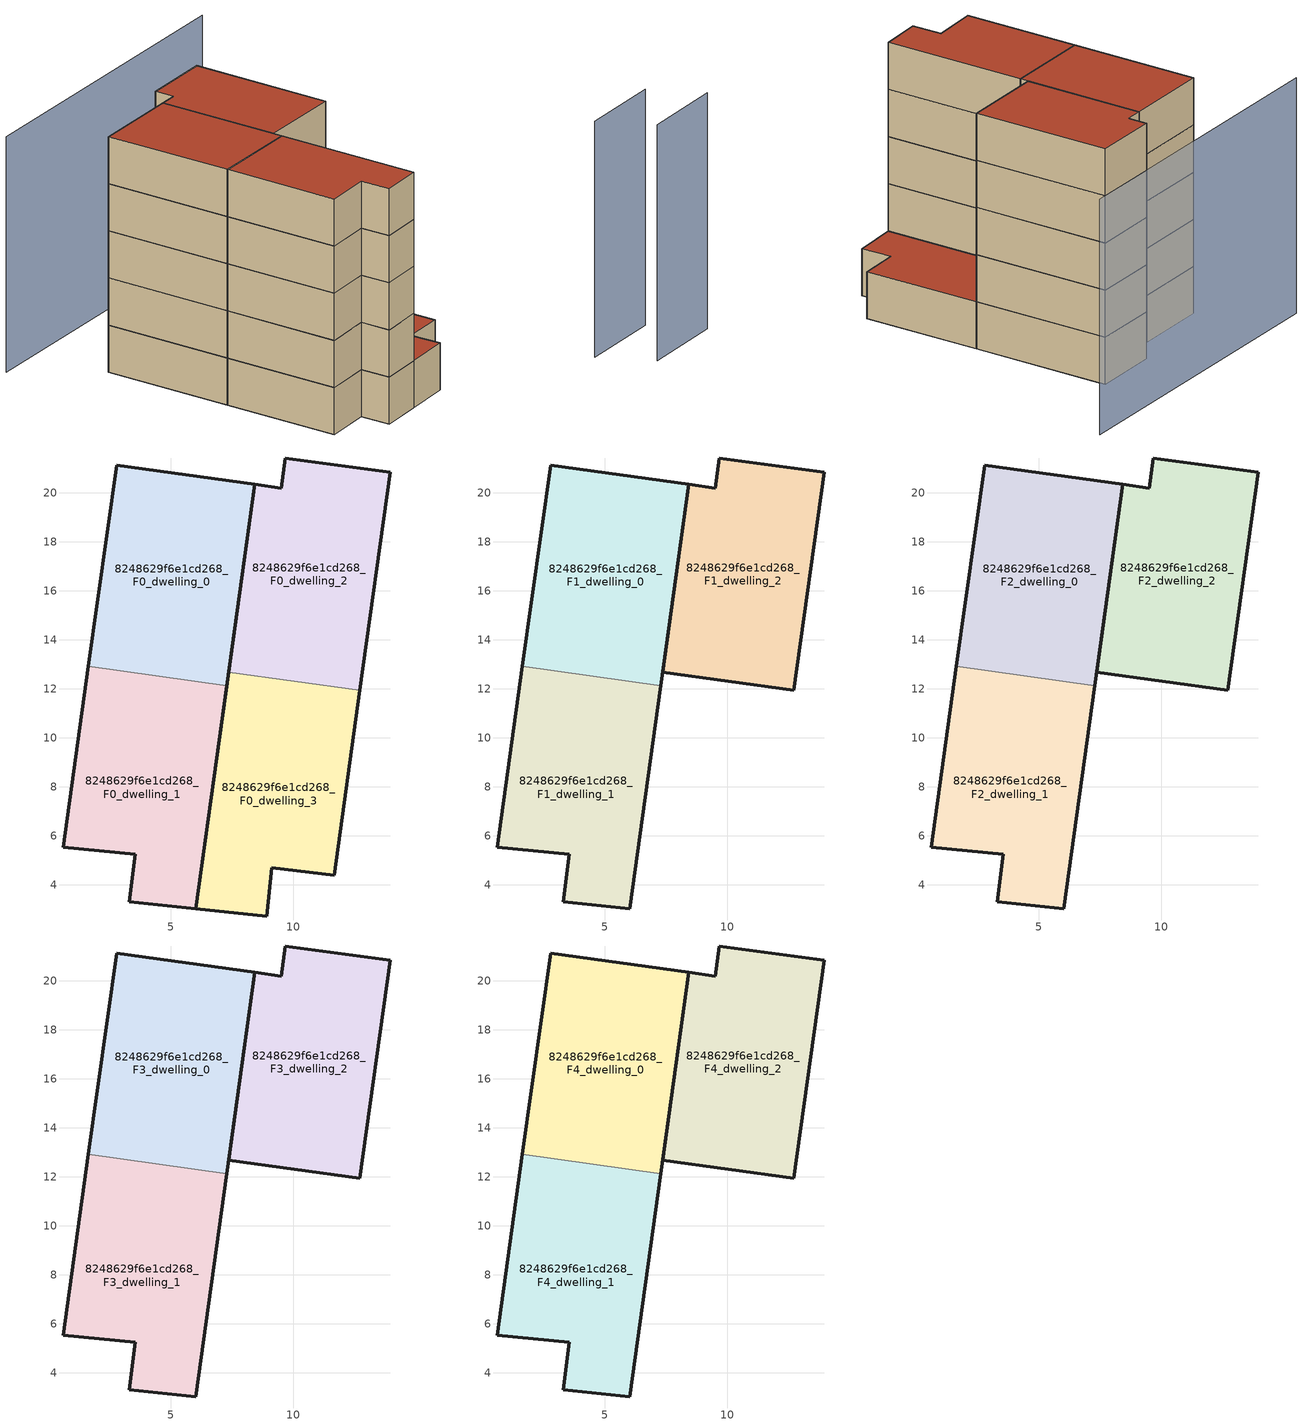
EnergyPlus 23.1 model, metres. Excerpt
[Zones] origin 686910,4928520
8248629f6e1cd268_F0_dwelling_0
 floor ground (EU_floor_Construction): 7.3,12.13 8.44,20.34 2.8,21.12 1.65,12.92 z0
 wall outside (EU_wall_Construction): 1.65,12.92 2.8,21.12 8.44,20.34 7.3,12.13 z0:3
 wall to 8248629f6e1cd268_F0_dwelling_1 (EU_wall_Construction): 7.3,12.13 1.65,12.92 z0:3
8248629f6e1cd268_F0_dwelling_1
 floor ground (EU_floor_Construction): 6.04,3.03 7.3,12.13 1.65,12.92 0.62,5.53 3.56,5.24 3.32,3.31 z0
 wall outside (EU_wall_Construction): 7.3,12.13 6.04,3.03 3.32,3.31 3.56,5.24 0.62,5.53 1.65,12.92 z0:3
8248629f6e1cd268_F0_dwelling_2
 floor ground (EU_floor_Construction): 12.73,11.94 13.96,20.83 9.69,21.42 9.52,20.19 8.44,20.34 7.37,12.68 z0
 wall outside (EU_wall_Construction): 7.37,12.68 8.44,20.34 9.52,20.19 9.69,21.42 13.96,20.83 12.73,11.94 z0:3
 wall to 8248629f6e1cd268_F0_dwelling_3 (EU_wall_Construction): 12.73,11.94 7.37,12.68 z0:3
8248629f6e1cd268_F0_dwelling_3
 floor ground (EU_floor_Construction): 11.69,4.4 12.73,11.94 7.37,12.68 6.04,3.03 8.94,2.73 9.14,4.7 z0
 wall outside (EU_wall_Construction): 12.73,11.94 11.69,4.4 9.14,4.7 8.94,2.73 6.04,3.03 7.37,12.68 z0:3
 roof outside (EU_roof_Construction): 12.73,11.94 11.69,4.4 9.14,4.7 8.94,2.73 6.04,3.03 7.37,12.68 z3
8248629f6e1cd268_F1_dwelling_0
 floor to 8248629f6e1cd268_F0_dwelling_0 (EU_floor_Construction): 7.3,12.13 8.44,20.34 2.8,21.12 1.65,12.92 z3
 wall outside (EU_wall_Construction): 1.65,12.92 2.8,21.12 8.44,20.34 7.3,12.13 z3:6
 wall to 8248629f6e1cd268_F1_dwelling_1 (EU_wall_Construction): 7.3,12.13 1.65,12.92 z3:6
8248629f6e1cd268_F1_dwelling_1
 floor to 8248629f6e1cd268_F0_dwelling_1 (EU_floor_Construction): 6.03,3.03 7.3,12.13 1.65,12.92 0.62,5.53 3.56,5.24 3.32,3.31 z3
 wall outside (EU_wall_Construction): 7.3,12.13 6.04,3.03 3.32,3.31 3.56,5.24 0.62,5.53 1.65,12.92 z3:6
8248629f6e1cd268_F1_dwelling_2
 floor to 8248629f6e1cd268_F0_dwelling_2 (EU_floor_Construction): 12.73,11.94 13.96,20.83 9.69,21.42 9.51,20.19 8.44,20.34 7.37,12.68 z3
 wall outside (EU_wall_Construction): 12.73,11.94 7.37,12.68 8.44,20.34 9.52,20.19 9.69,21.42 13.96,20.83 12.73,11.94 z3:6
8248629f6e1cd268_F2_dwelling_0
 floor to 8248629f6e1cd268_F1_dwelling_0 (EU_floor_Construction): 7.3,12.13 8.44,20.34 2.8,21.12 1.65,12.92 z6
 wall outside (EU_wall_Construction): 1.65,12.92 2.8,21.12 8.44,20.34 7.3,12.13 z6:9
 wall to 8248629f6e1cd268_F2_dwelling_1 (EU_wall_Construction): 7.3,12.13 1.65,12.92 z6:9
8248629f6e1cd268_F2_dwelling_1
 floor to 8248629f6e1cd268_F1_dwelling_1 (EU_floor_Construction): 6.03,3.03 7.3,12.13 1.65,12.92 0.62,5.53 3.56,5.24 3.32,3.31 z6
 wall outside (EU_wall_Construction): 7.3,12.13 6.04,3.03 3.32,3.31 3.56,5.24 0.62,5.53 1.65,12.92 z6:9
8248629f6e1cd268_F2_dwelling_2
 floor to 8248629f6e1cd268_F1_dwelling_2 (EU_floor_Construction): 12.73,11.94 13.96,20.83 9.69,21.42 9.51,20.19 8.44,20.34 7.37,12.68 z6
 wall outside (EU_wall_Construction): 12.73,11.94 7.37,12.68 8.44,20.34 9.52,20.19 9.69,21.42 13.96,20.83 12.73,11.94 z6:9
8248629f6e1cd268_F3_dwelling_0
 floor to 8248629f6e1cd268_F2_dwelling_0 (EU_floor_Construction): 7.3,12.13 8.44,20.34 2.8,21.12 1.65,12.92 z9
 wall outside (EU_wall_Construction): 1.65,12.92 2.8,21.12 8.44,20.34 7.3,12.13 z9:12
 wall to 8248629f6e1cd268_F3_dwelling_1 (EU_wall_Construction): 7.3,12.13 1.65,12.92 z9:12
8248629f6e1cd268_F3_dwelling_1
 floor to 8248629f6e1cd268_F2_dwelling_1 (EU_floor_Construction): 6.03,3.03 7.3,12.13 1.65,12.92 0.62,5.53 3.56,5.24 3.32,3.31 z9
 wall outside (EU_wall_Construction): 7.3,12.13 6.04,3.03 3.32,3.31 3.56,5.24 0.62,5.53 1.65,12.92 z9:12
8248629f6e1cd268_F3_dwelling_2
 floor to 8248629f6e1cd268_F2_dwelling_2 (EU_floor_Construction): 12.73,11.94 13.96,20.83 9.69,21.42 9.51,20.19 8.44,20.34 7.37,12.68 z9
 wall outside (EU_wall_Construction): 12.73,11.94 7.37,12.68 8.44,20.34 9.52,20.19 9.69,21.42 13.96,20.83 12.73,11.94 z9:12
8248629f6e1cd268_F4_dwelling_0
 floor to 8248629f6e1cd268_F3_dwelling_0 (EU_floor_Construction): 7.3,12.13 8.44,20.34 2.8,21.12 1.65,12.92 z12
 wall outside (EU_wall_Construction): 1.65,12.92 2.8,21.12 8.44,20.34 7.3,12.13 z12:15
 wall to 8248629f6e1cd268_F4_dwelling_1 (EU_wall_Construction): 7.3,12.13 1.65,12.92 z12:15
 roof outside (EU_roof_Construction): 8.44,20.34 7.3,12.13 1.65,12.92 2.8,21.12 z15
8248629f6e1cd268_F4_dwelling_1
 floor to 8248629f6e1cd268_F3_dwelling_1 (EU_floor_Construction): 6.03,3.03 7.3,12.13 1.65,12.92 0.62,5.53 3.56,5.24 3.32,3.31 z12
 wall outside (EU_wall_Construction): 7.3,12.13 6.04,3.03 3.32,3.31 3.56,5.24 0.62,5.53 1.65,12.92 z12:15
 roof outside (EU_roof_Construction): 7.3,12.13 6.04,3.03 3.32,3.31 3.56,5.24 0.62,5.53 1.65,12.92 z15
8248629f6e1cd268_F4_dwelling_2
 floor to 8248629f6e1cd268_F3_dwelling_2 (EU_floor_Construction): 12.73,11.94 13.96,20.83 9.69,21.42 9.51,20.19 8.44,20.34 7.37,12.68 z12
 wall outside (EU_wall_Construction): 12.73,11.94 7.37,12.68 8.44,20.34 9.52,20.19 9.69,21.42 13.96,20.83 12.73,11.94 z12:15
 roof outside (EU_roof_Construction): 13.96,20.83 12.73,11.94 7.37,12.68 8.44,20.34 9.52,20.19 9.69,21.42 z15
shading: 16.97,-3.33 22.24,-4 / 20.42,23.6 0.21,26.45 z0:15
[Building]
EU S2 Campaign: North Axis=0; Terrain=City; Solar Distribution=FullExterior
[Site:Location]
Bologna: Latitude=44.5; Longitude=11.25; Time Zone=1; Elevation=37
[SizingPeriod:WeatherFileDays]
AnnualSizingPeriod: Begin Month=1; Begin Day of Month=1; End Month=12; End Day of Month=31; Day of Week for Start Day=Monday; Use Weather File Daylight Saving Period=No; Use Weather File Rain and Snow Indicators=No
[MATERIAL]
EU_InternalMass_Material: Roughness=MediumRough; Thickness=0.1; Conductivity=1; Density=1800; Specific Heat=900; Thermal Absorptance=0.9; Solar Absorptance=0.7; Visible Absorptance=0.7
[MATERIAL:NOMASS] Roughness=MediumRough; Thermal Absorptance=0.9; Solar Absorptance=0.7; Visible Absorptance=0.7
Name | Thermal Resistance
EU_wall_NoMass | 0.905828
EU_roof_NoMass | 0.37593
EU_floor_NoMass | 0.67114
[CONSTRUCTION]
EU_wall_Construction: EU_wall_NoMass
EU_roof_Construction: EU_roof_NoMass
EU_floor_Construction: EU_floor_NoMass
EU_InternalMass_Construction: EU_InternalMass_Material
[ZONE] Type=1; Multiplier=1; Ceiling Height=autocalculate; Floor Area=autocalculate; Part of Total Floor Area=Yes
Name | Volume
8248629f6e1cd268_F0_dwelling_0 | 141.613
8248629f6e1cd268_F1_dwelling_0; 8248629f6e1cd268_F2_dwelling_0; 8248629f6e1cd268_F3_dwelling_0; 8248629f6e1cd268_F4_dwelling_0 | 141.614
8248629f6e1cd268_F0_dwelling_1 | 141.597
8248629f6e1cd268_F1_dwelling_1; 8248629f6e1cd268_F2_dwelling_1; 8248629f6e1cd268_F3_dwelling_1; 8248629f6e1cd268_F4_dwelling_1 | 141.595
8248629f6e1cd268_F0_dwelling_2 | 141.611
8248629f6e1cd268_F1_dwelling_2; 8248629f6e1cd268_F2_dwelling_2; 8248629f6e1cd268_F3_dwelling_2; 8248629f6e1cd268_F4_dwelling_2 | 141.609
8248629f6e1cd268_F0_dwelling_3 | 141.604
[INTERNALMASS] Construction=EU_InternalMass_Construction
Name | Zone or ZoneList | Surface Area
8248629f6e1cd268_F0_dwelling_0_EU_InternalMass | 8248629f6e1cd268_F0_dwelling_0 | 47.2044
8248629f6e1cd268_F0_dwelling_1_EU_InternalMass | 8248629f6e1cd268_F0_dwelling_1 | 47.199
8248629f6e1cd268_F0_dwelling_2_EU_InternalMass | 8248629f6e1cd268_F0_dwelling_2 | 47.2036
8248629f6e1cd268_F0_dwelling_3_EU_InternalMass | 8248629f6e1cd268_F0_dwelling_3 | 47.2017
8248629f6e1cd268_F1_dwelling_0_EU_InternalMass | 8248629f6e1cd268_F1_dwelling_0 | 62.9359
8248629f6e1cd268_F1_dwelling_1_EU_InternalMass | 8248629f6e1cd268_F1_dwelling_1 | 62.9338
8248629f6e1cd268_F1_dwelling_2_EU_InternalMass | 8248629f6e1cd268_F1_dwelling_2 | 62.9331
8248629f6e1cd268_F2_dwelling_0_EU_InternalMass | 8248629f6e1cd268_F2_dwelling_0 | 62.9359
8248629f6e1cd268_F2_dwelling_1_EU_InternalMass | 8248629f6e1cd268_F2_dwelling_1 | 62.9338
8248629f6e1cd268_F2_dwelling_2_EU_InternalMass | 8248629f6e1cd268_F2_dwelling_2 | 62.9331
8248629f6e1cd268_F3_dwelling_0_EU_InternalMass | 8248629f6e1cd268_F3_dwelling_0 | 62.9359
8248629f6e1cd268_F3_dwelling_1_EU_InternalMass | 8248629f6e1cd268_F3_dwelling_1 | 62.9338
8248629f6e1cd268_F3_dwelling_2_EU_InternalMass | 8248629f6e1cd268_F3_dwelling_2 | 62.9331
8248629f6e1cd268_F4_dwelling_0_EU_InternalMass | 8248629f6e1cd268_F4_dwelling_0 | 62.9359
8248629f6e1cd268_F4_dwelling_1_EU_InternalMass | 8248629f6e1cd268_F4_dwelling_1 | 62.9338
8248629f6e1cd268_F4_dwelling_2_EU_InternalMass | 8248629f6e1cd268_F4_dwelling_2 | 62.9331
[OTHEREQUIPMENT] Fuel Type=Electricity; Design Level Calculation Method=Watts/Area; Power per Zone Floor Area=1; Fraction Latent=0; Fraction Radiant=0; Fraction Lost=0; Carbon Dioxide Generation Rate=0; EndUse Subcategory=EU_Step8_InternalGains
Name | Zone or ZoneList or Space or SpaceList | Schedule
EU_Step8_InternalGain_8248629f6e1cd268_F0_dwelling_0_f000 | 8248629f6e1cd268_F0_dwelling_0 | EU_Step8_GainSchedule_8248629f6e1cd268_F0_dwelling_0_f000
EU_Step8_InternalGain_8248629f6e1cd268_F0_dwelling_1_f000 | 8248629f6e1cd268_F0_dwelling_1 | EU_Step8_GainSchedule_8248629f6e1cd268_F0_dwelling_1_f000
EU_Step8_InternalGain_8248629f6e1cd268_F0_dwelling_2_f000 | 8248629f6e1cd268_F0_dwelling_2 | EU_Step8_GainSchedule_8248629f6e1cd268_F0_dwelling_2_f000
EU_Step8_InternalGain_8248629f6e1cd268_F0_dwelling_3_f000 | 8248629f6e1cd268_F0_dwelling_3 | EU_Step8_GainSchedule_8248629f6e1cd268_F0_dwelling_3_f000
EU_Step8_InternalGain_8248629f6e1cd268_F1_dwelling_0_f000 | 8248629f6e1cd268_F1_dwelling_0 | EU_Step8_GainSchedule_8248629f6e1cd268_F1_dwelling_0_f000
EU_Step8_InternalGain_8248629f6e1cd268_F1_dwelling_1_f000 | 8248629f6e1cd268_F1_dwelling_1 | EU_Step8_GainSchedule_8248629f6e1cd268_F1_dwelling_1_f000
EU_Step8_InternalGain_8248629f6e1cd268_F1_dwelling_2_f000 | 8248629f6e1cd268_F1_dwelling_2 | EU_Step8_GainSchedule_8248629f6e1cd268_F1_dwelling_2_f000
EU_Step8_InternalGain_8248629f6e1cd268_F2_dwelling_0_f000 | 8248629f6e1cd268_F2_dwelling_0 | EU_Step8_GainSchedule_8248629f6e1cd268_F2_dwelling_0_f000
EU_Step8_InternalGain_8248629f6e1cd268_F2_dwelling_1_f000 | 8248629f6e1cd268_F2_dwelling_1 | EU_Step8_GainSchedule_8248629f6e1cd268_F2_dwelling_1_f000
EU_Step8_InternalGain_8248629f6e1cd268_F2_dwelling_2_f000 | 8248629f6e1cd268_F2_dwelling_2 | EU_Step8_GainSchedule_8248629f6e1cd268_F2_dwelling_2_f000
EU_Step8_InternalGain_8248629f6e1cd268_F3_dwelling_0_f000 | 8248629f6e1cd268_F3_dwelling_0 | EU_Step8_GainSchedule_8248629f6e1cd268_F3_dwelling_0_f000
EU_Step8_InternalGain_8248629f6e1cd268_F3_dwelling_1_f000 | 8248629f6e1cd268_F3_dwelling_1 | EU_Step8_GainSchedule_8248629f6e1cd268_F3_dwelling_1_f000
EU_Step8_InternalGain_8248629f6e1cd268_F3_dwelling_2_f000 | 8248629f6e1cd268_F3_dwelling_2 | EU_Step8_GainSchedule_8248629f6e1cd268_F3_dwelling_2_f000
EU_Step8_InternalGain_8248629f6e1cd268_F4_dwelling_0_f000 | 8248629f6e1cd268_F4_dwelling_0 | EU_Step8_GainSchedule_8248629f6e1cd268_F4_dwelling_0_f000
EU_Step8_InternalGain_8248629f6e1cd268_F4_dwelling_1_f000 | 8248629f6e1cd268_F4_dwelling_1 | EU_Step8_GainSchedule_8248629f6e1cd268_F4_dwelling_1_f000
EU_Step8_InternalGain_8248629f6e1cd268_F4_dwelling_2_f000 | 8248629f6e1cd268_F4_dwelling_2 | EU_Step8_GainSchedule_8248629f6e1cd268_F4_dwelling_2_f000
[ZONEVENTILATION:DESIGNFLOWRATE] Schedule=EU_AlwaysOn; Design Flow Rate Calculation Method=AirChanges/Hour; Air Changes per Hour=0.73129; Ventilation Type=Natural; Fan Pressure Rise=0; Fan Total Efficiency=1; Constant Term Coefficient=1; Temperature Term Coefficient=0; Velocity Term Coefficient=0; Velocity Squared Term Coefficient=0; Minimum Indoor Temperature=-100; Maximum Indoor Temperature=100; Delta Temperature=-100; Minimum Outdoor Temperature=-100; Maximum Outdoor Temperature=100; Maximum Wind Speed=40
Name | Zone or ZoneList or Space or SpaceList
EU_ConstantAir_8248629f6e1cd268_F0_dwelling_0 | 8248629f6e1cd268_F0_dwelling_0
EU_ConstantAir_8248629f6e1cd268_F0_dwelling_1 | 8248629f6e1cd268_F0_dwelling_1
EU_ConstantAir_8248629f6e1cd268_F0_dwelling_2 | 8248629f6e1cd268_F0_dwelling_2
EU_ConstantAir_8248629f6e1cd268_F0_dwelling_3 | 8248629f6e1cd268_F0_dwelling_3
EU_ConstantAir_8248629f6e1cd268_F1_dwelling_0 | 8248629f6e1cd268_F1_dwelling_0
EU_ConstantAir_8248629f6e1cd268_F1_dwelling_1 | 8248629f6e1cd268_F1_dwelling_1
EU_ConstantAir_8248629f6e1cd268_F1_dwelling_2 | 8248629f6e1cd268_F1_dwelling_2
EU_ConstantAir_8248629f6e1cd268_F2_dwelling_0 | 8248629f6e1cd268_F2_dwelling_0
EU_ConstantAir_8248629f6e1cd268_F2_dwelling_1 | 8248629f6e1cd268_F2_dwelling_1
EU_ConstantAir_8248629f6e1cd268_F2_dwelling_2 | 8248629f6e1cd268_F2_dwelling_2
EU_ConstantAir_8248629f6e1cd268_F3_dwelling_0 | 8248629f6e1cd268_F3_dwelling_0
EU_ConstantAir_8248629f6e1cd268_F3_dwelling_1 | 8248629f6e1cd268_F3_dwelling_1
EU_ConstantAir_8248629f6e1cd268_F3_dwelling_2 | 8248629f6e1cd268_F3_dwelling_2
EU_ConstantAir_8248629f6e1cd268_F4_dwelling_0 | 8248629f6e1cd268_F4_dwelling_0
EU_ConstantAir_8248629f6e1cd268_F4_dwelling_1 | 8248629f6e1cd268_F4_dwelling_1
EU_ConstantAir_8248629f6e1cd268_F4_dwelling_2 | 8248629f6e1cd268_F4_dwelling_2
[HVACTEMPLATE:THERMOSTAT] Constant Heating Setpoint=20; Constant Cooling Setpoint=50
EU_HeatOnly_8248629f6e1cd268_F0_dwelling_0; EU_HeatOnly_8248629f6e1cd268_F0_dwelling_1; EU_HeatOnly_8248629f6e1cd268_F0_dwelling_2; EU_HeatOnly_8248629f6e1cd268_F0_dwelling_3; EU_HeatOnly_8248629f6e1cd268_F1_dwelling_0; EU_HeatOnly_8248629f6e1cd268_F1_dwelling_1; EU_HeatOnly_8248629f6e1cd268_F1_dwelling_2; EU_HeatOnly_8248629f6e1cd268_F2_dwelling_0; EU_HeatOnly_8248629f6e1cd268_F2_dwelling_1; EU_HeatOnly_8248629f6e1cd268_F2_dwelling_2; EU_HeatOnly_8248629f6e1cd268_F3_dwelling_0; EU_HeatOnly_8248629f6e1cd268_F3_dwelling_1; EU_HeatOnly_8248629f6e1cd268_F3_dwelling_2; EU_HeatOnly_8248629f6e1cd268_F4_dwelling_0; EU_HeatOnly_8248629f6e1cd268_F4_dwelling_1; EU_HeatOnly_8248629f6e1cd268_F4_dwelling_2
[HVACTEMPLATE:ZONE:IDEALLOADSAIRSYSTEM] System Availability Schedule=EU_AlwaysOn; Maximum Heating Supply Air Temperature=50; Minimum Cooling Supply Air Temperature=13; Maximum Heating Supply Air Humidity Ratio=0.0156; Minimum Cooling Supply Air Humidity Ratio=0.0077; Heating Limit=NoLimit; Cooling Limit=NoLimit; Heating Availability Schedule=EU_AlwaysOn; Cooling Availability Schedule=EU_CoolingOff; Dehumidification Control Type=ConstantSensibleHeatRatio; Cooling Sensible Heat Ratio=0.7; Dehumidification Setpoint=60; Humidification Control Type=None; Humidification Setpoint=30; Outdoor Air Method=None; Outdoor Air Flow Rate per Person=0.00944; Outdoor Air Flow Rate per Zone Floor Area=0; Outdoor Air Flow Rate per Zone=0; Demand Controlled Ventilation Type=None; Outdoor Air Economizer Type=NoEconomizer; Heat Recovery Type=None; Sensible Heat Recovery Effectiveness=0.7; Latent Heat Recovery Effectiveness=0.65
Name | Template Thermostat
8248629f6e1cd268_F0_dwelling_0 | EU_HeatOnly_8248629f6e1cd268_F0_dwelling_0
8248629f6e1cd268_F0_dwelling_1 | EU_HeatOnly_8248629f6e1cd268_F0_dwelling_1
8248629f6e1cd268_F0_dwelling_2 | EU_HeatOnly_8248629f6e1cd268_F0_dwelling_2
8248629f6e1cd268_F0_dwelling_3 | EU_HeatOnly_8248629f6e1cd268_F0_dwelling_3
8248629f6e1cd268_F1_dwelling_0 | EU_HeatOnly_8248629f6e1cd268_F1_dwelling_0
8248629f6e1cd268_F1_dwelling_1 | EU_HeatOnly_8248629f6e1cd268_F1_dwelling_1
8248629f6e1cd268_F1_dwelling_2 | EU_HeatOnly_8248629f6e1cd268_F1_dwelling_2
8248629f6e1cd268_F2_dwelling_0 | EU_HeatOnly_8248629f6e1cd268_F2_dwelling_0
8248629f6e1cd268_F2_dwelling_1 | EU_HeatOnly_8248629f6e1cd268_F2_dwelling_1
8248629f6e1cd268_F2_dwelling_2 | EU_HeatOnly_8248629f6e1cd268_F2_dwelling_2
8248629f6e1cd268_F3_dwelling_0 | EU_HeatOnly_8248629f6e1cd268_F3_dwelling_0
8248629f6e1cd268_F3_dwelling_1 | EU_HeatOnly_8248629f6e1cd268_F3_dwelling_1
8248629f6e1cd268_F3_dwelling_2 | EU_HeatOnly_8248629f6e1cd268_F3_dwelling_2
8248629f6e1cd268_F4_dwelling_0 | EU_HeatOnly_8248629f6e1cd268_F4_dwelling_0
8248629f6e1cd268_F4_dwelling_1 | EU_HeatOnly_8248629f6e1cd268_F4_dwelling_1
8248629f6e1cd268_F4_dwelling_2 | EU_HeatOnly_8248629f6e1cd268_F4_dwelling_2
[SIZING:ZONE] Zone Cooling Design Supply Air Temperature Input Method=SupplyAirTemperature; Zone Cooling Design Supply Air Temperature=13; Zone Heating Design Supply Air Temperature Input Method=SupplyAirTemperature; Zone Heating Design Supply Air Temperature=50; Zone Cooling Design Supply Air Humidity Ratio=0.008; Zone Heating Design Supply Air Humidity Ratio=0.008; Cooling Design Air Flow Method=DesignDay; Cooling Design Air Flow Rate=0; Cooling Minimum Air Flow per Zone Floor Area=0.000762; Cooling Minimum Air Flow=0; Cooling Minimum Air Flow Fraction=0.2; Heating Design Air Flow Method=DesignDay; Heating Design Air Flow Rate=0; Heating Maximum Air Flow per Zone Floor Area=0.002032; Heating Maximum Air Flow=0.141576; Heating Maximum Air Flow Fraction=0.3; Account for Dedicated Outdoor Air System=No; Dedicated Outdoor Air System Control Strategy=NeutralSupplyAir; Dedicated Outdoor Air Low Setpoint Temperature for Design=autosize; Dedicated Outdoor Air High Setpoint Temperature for Design=autosize; Zone Load Sizing Method=Sensible Load Only No Latent Load; Zone Latent Cooling Design Supply Air Humidity Ratio Input Method=HumidityRatioDifference; Zone Cooling Design Supply Air Humidity Ratio Difference=0.005; Zone Latent Heating Design Supply Air Humidity Ratio Input Method=HumidityRatioDifference; Zone Humidification Design Supply Air Humidity Ratio Difference=0.005
8248629f6e1cd268_F0_dwelling_0; 8248629f6e1cd268_F0_dwelling_1; 8248629f6e1cd268_F0_dwelling_2; 8248629f6e1cd268_F0_dwelling_3; 8248629f6e1cd268_F1_dwelling_0; 8248629f6e1cd268_F1_dwelling_1; 8248629f6e1cd268_F1_dwelling_2; 8248629f6e1cd268_F2_dwelling_0; 8248629f6e1cd268_F2_dwelling_1; 8248629f6e1cd268_F2_dwelling_2; 8248629f6e1cd268_F3_dwelling_0; 8248629f6e1cd268_F3_dwelling_1; 8248629f6e1cd268_F3_dwelling_2; 8248629f6e1cd268_F4_dwelling_0; 8248629f6e1cd268_F4_dwelling_1; 8248629f6e1cd268_F4_dwelling_2
[SCHEDULE:CONSTANT]
Name | Hourly Value
EU_AlwaysOn | 1
EU_CoolingOff | 0
[SCHEDULE:FILE] Column Number=1; Rows to Skip at Top=0; Number of Hours of Data=8760; Column Separator=Comma; Interpolate to Timestep=No; Minutes per Item=60; Adjust Schedule for Daylight Savings=Yes
Name | File
EU_Step8_GainSchedule_8248629f6e1cd268_F0_dwelling_0_f000 | ../../schedules/8248629f6e1cd268/8248629f6e1cd268_F0_dwelling_0_f000_gain.csv
EU_Step8_GainSchedule_8248629f6e1cd268_F0_dwelling_1_f000 | ../../schedules/8248629f6e1cd268/8248629f6e1cd268_F0_dwelling_1_f000_gain.csv
EU_Step8_GainSchedule_8248629f6e1cd268_F0_dwelling_2_f000 | ../../schedules/8248629f6e1cd268/8248629f6e1cd268_F0_dwelling_2_f000_gain.csv
EU_Step8_GainSchedule_8248629f6e1cd268_F0_dwelling_3_f000 | ../../schedules/8248629f6e1cd268/8248629f6e1cd268_F0_dwelling_3_f000_gain.csv
EU_Step8_GainSchedule_8248629f6e1cd268_F1_dwelling_0_f000 | ../../schedules/8248629f6e1cd268/8248629f6e1cd268_F1_dwelling_0_f000_gain.csv
EU_Step8_GainSchedule_8248629f6e1cd268_F1_dwelling_1_f000 | ../../schedules/8248629f6e1cd268/8248629f6e1cd268_F1_dwelling_1_f000_gain.csv
EU_Step8_GainSchedule_8248629f6e1cd268_F1_dwelling_2_f000 | ../../schedules/8248629f6e1cd268/8248629f6e1cd268_F1_dwelling_2_f000_gain.csv
EU_Step8_GainSchedule_8248629f6e1cd268_F2_dwelling_0_f000 | ../../schedules/8248629f6e1cd268/8248629f6e1cd268_F2_dwelling_0_f000_gain.csv
EU_Step8_GainSchedule_8248629f6e1cd268_F2_dwelling_1_f000 | ../../schedules/8248629f6e1cd268/8248629f6e1cd268_F2_dwelling_1_f000_gain.csv
EU_Step8_GainSchedule_8248629f6e1cd268_F2_dwelling_2_f000 | ../../schedules/8248629f6e1cd268/8248629f6e1cd268_F2_dwelling_2_f000_gain.csv
EU_Step8_GainSchedule_8248629f6e1cd268_F3_dwelling_0_f000 | ../../schedules/8248629f6e1cd268/8248629f6e1cd268_F3_dwelling_0_f000_gain.csv
EU_Step8_GainSchedule_8248629f6e1cd268_F3_dwelling_1_f000 | ../../schedules/8248629f6e1cd268/8248629f6e1cd268_F3_dwelling_1_f000_gain.csv
EU_Step8_GainSchedule_8248629f6e1cd268_F3_dwelling_2_f000 | ../../schedules/8248629f6e1cd268/8248629f6e1cd268_F3_dwelling_2_f000_gain.csv
EU_Step8_GainSchedule_8248629f6e1cd268_F4_dwelling_0_f000 | ../../schedules/8248629f6e1cd268/8248629f6e1cd268_F4_dwelling_0_f000_gain.csv
EU_Step8_GainSchedule_8248629f6e1cd268_F4_dwelling_1_f000 | ../../schedules/8248629f6e1cd268/8248629f6e1cd268_F4_dwelling_1_f000_gain.csv
EU_Step8_GainSchedule_8248629f6e1cd268_F4_dwelling_2_f000 | ../../schedules/8248629f6e1cd268/8248629f6e1cd268_F4_dwelling_2_f000_gain.csv
